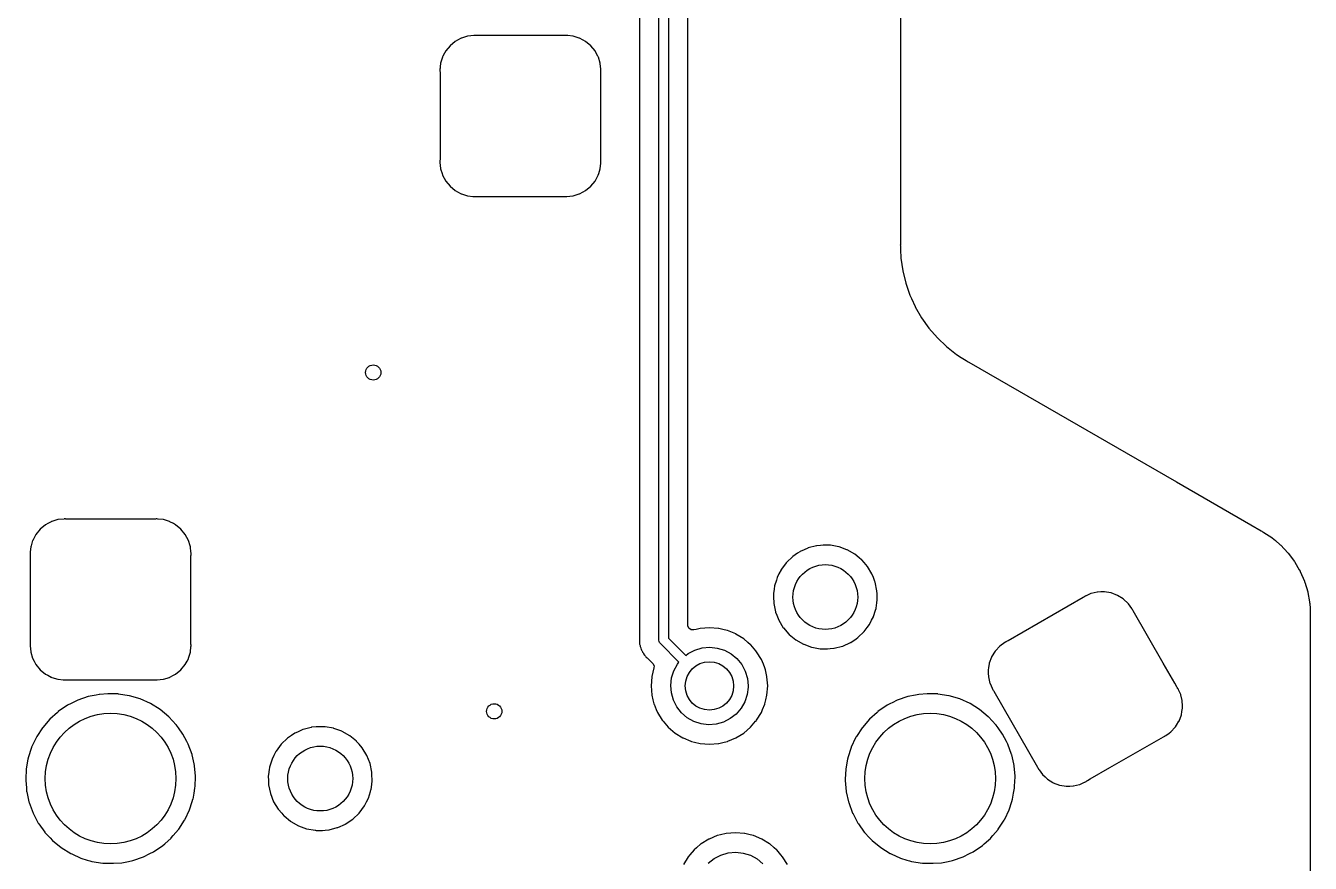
# Model space of a CAD drawing. Extents: x 189 to 319, y -167 to -61.
# Drawn here: x 285.52 to 319.22, y -151.31 to -129.33 of the extents above; entities that cross this region are included whole.
import ezdxf

# ---------------------------------------------------------------- set-up
doc = ezdxf.new("R2010")
doc.units = 0
doc.layers.add('BLACK', color=7, linetype='CONTINUOUS')

msp = doc.modelspace()

# ---------------------------------------------------------------- linework, layer by layer
at = {"layer": 'BLACK', "linetype": 'CONTINUOUS'}
for p, q in [((308.472, -122.723), (308.472, -135.045)), ((301.626, -124.476), (301.626, -145.376)), ((302.135, -145.455), (302.135, -124.44)), ((302.385, -124.492), (302.385, -145.403)), ((302.893, -145.062), (302.893, -128.117)), ((296.793, -129.741), (296.655, -129.855)), ((296.852, -129.71), (296.793, -129.741)), ((296.945, -129.66), (296.852, -129.71)), ((296.951, -129.657), (296.945, -129.66)), ((296.945, -129.66), (296.945, -129.66)), ((296.957, -129.655), (296.951, -129.657)), ((297.116, -129.607), (296.957, -129.655)), ((296.957, -129.655), (296.957, -129.655)), ((297.122, -129.605), (297.116, -129.607)), ((297.116, -129.607), (297.116, -129.607)), ((297.279, -129.59), (297.122, -129.605)), ((297.284, -129.589), (297.279, -129.59)), ((297.3, -129.587), (297.284, -129.589)), ((297.305, -129.587), (297.3, -129.587)), ((297.306, -129.587), (297.305, -129.587)), ((297.305, -129.587), (297.305, -129.587)), ((297.313, -129.587), (297.306, -129.587)), ((297.329, -129.59), (297.313, -129.587)), ((297.332, -129.59), (297.329, -129.59)), ((297.353, -129.592), (297.332, -129.59)), ((299.655, -129.592), (297.353, -129.592)), ((299.672, -129.591), (299.655, -129.592)), ((299.676, -129.59), (299.672, -129.591)), ((299.7, -129.587), (299.676, -129.59)), ((299.705, -129.587), (299.7, -129.587)), ((299.706, -129.587), (299.705, -129.587)), ((299.705, -129.587), (299.705, -129.587)), ((299.713, -129.587), (299.706, -129.587)), ((299.736, -129.591), (299.713, -129.587)), ((299.744, -129.592), (299.736, -129.591)), ((299.878, -129.605), (299.744, -129.592)), ((299.884, -129.607), (299.878, -129.605)), ((300.043, -129.655), (299.884, -129.607)), ((299.884, -129.607), (299.884, -129.607)), ((300.049, -129.657), (300.043, -129.655)), ((300.043, -129.655), (300.043, -129.655)), ((300.055, -129.66), (300.049, -129.657)), ((300.148, -129.71), (300.055, -129.66)), ((300.055, -129.66), (300.055, -129.66)), ((300.207, -129.741), (300.148, -129.71)), ((300.345, -129.855), (300.207, -129.741)), ((296.51, -130.052), (296.466, -130.133)), ((296.541, -129.993), (296.51, -130.052)), ((296.655, -129.855), (296.541, -129.993)), ((300.459, -129.993), (300.345, -129.855)), ((300.49, -130.052), (300.459, -129.993)), ((300.534, -130.133), (300.49, -130.052)), ((296.397, -130.404), (296.392, -130.456)), ((296.405, -130.322), (296.397, -130.404)), ((296.408, -130.311), (296.405, -130.322)), ((296.455, -130.157), (296.408, -130.311)), ((296.457, -130.151), (296.455, -130.157)), ((296.455, -130.157), (296.455, -130.157)), ((296.466, -130.133), (296.457, -130.151)), ((300.543, -130.151), (300.534, -130.133)), ((300.545, -130.157), (300.543, -130.151)), ((300.592, -130.311), (300.545, -130.157)), ((300.545, -130.157), (300.545, -130.157)), ((300.595, -130.322), (300.592, -130.311)), ((300.61, -130.471), (300.595, -130.322)), ((296.391, -130.464), (296.387, -130.487)), ((296.387, -130.487), (296.387, -130.5)), ((296.387, -130.5), (296.391, -130.527)), ((296.392, -130.456), (296.391, -130.464)), ((296.391, -130.527), (296.391, -130.528)), ((296.391, -130.528), (296.392, -130.545)), ((296.392, -130.545), (296.392, -132.847)), ((300.608, -130.553), (300.61, -130.532)), ((300.608, -132.855), (300.608, -130.553)), ((300.61, -130.479), (300.61, -130.471)), ((300.611, -130.484), (300.61, -130.479)), ((300.61, -130.532), (300.612, -130.517)), ((300.613, -130.5), (300.611, -130.484)), ((300.612, -130.517), (300.613, -130.513)), ((300.613, -130.513), (300.613, -130.5)), ((296.39, -132.868), (296.387, -132.887)), ((296.387, -132.887), (296.387, -132.9)), ((296.387, -132.9), (296.389, -132.916)), ((296.389, -132.916), (296.39, -132.921)), ((296.392, -132.847), (296.39, -132.868)), ((296.39, -132.921), (296.405, -133.078)), ((296.405, -133.078), (296.407, -133.084)), ((296.407, -133.084), (296.407, -133.084)), ((296.407, -133.084), (296.446, -133.213)), ((300.554, -133.213), (300.593, -133.084)), ((300.593, -133.084), (300.595, -133.078)), ((300.593, -133.084), (300.593, -133.084)), ((300.595, -133.078), (300.608, -132.944)), ((300.609, -132.872), (300.608, -132.855)), ((300.608, -132.944), (300.609, -132.936)), ((300.613, -132.9), (300.609, -132.872)), ((300.609, -132.936), (300.612, -132.921)), ((300.612, -132.921), (300.613, -132.913)), ((300.613, -132.913), (300.613, -132.9)), ((296.446, -133.213), (296.457, -133.249)), ((296.457, -133.249), (296.541, -133.407)), ((296.541, -133.407), (296.655, -133.545)), ((300.345, -133.545), (300.459, -133.407)), ((300.459, -133.407), (300.543, -133.249)), ((300.543, -133.249), (300.554, -133.213)), ((296.655, -133.545), (296.793, -133.659)), ((296.793, -133.659), (296.852, -133.69)), ((296.852, -133.69), (296.945, -133.74)), ((296.945, -133.74), (296.945, -133.74)), ((296.945, -133.74), (296.951, -133.743)), ((296.951, -133.743), (296.957, -133.745)), ((296.957, -133.745), (296.957, -133.745)), ((296.957, -133.745), (297.116, -133.793)), ((299.884, -133.793), (300.043, -133.745)), ((300.043, -133.745), (300.049, -133.743)), ((300.043, -133.745), (300.043, -133.745)), ((300.049, -133.743), (300.055, -133.74)), ((300.055, -133.74), (300.148, -133.69)), ((300.055, -133.74), (300.055, -133.74)), ((300.148, -133.69), (300.207, -133.659)), ((300.207, -133.659), (300.345, -133.545)), ((297.116, -133.793), (297.116, -133.793)), ((297.116, -133.793), (297.122, -133.795)), ((297.122, -133.795), (297.256, -133.808)), ((297.256, -133.808), (297.264, -133.809)), ((297.264, -133.809), (297.287, -133.813)), ((297.287, -133.813), (297.294, -133.813)), ((297.294, -133.813), (297.295, -133.813)), ((297.295, -133.813), (297.295, -133.813)), ((297.295, -133.813), (297.3, -133.813)), ((297.3, -133.813), (297.328, -133.809)), ((297.328, -133.809), (297.345, -133.808)), ((297.345, -133.808), (299.647, -133.808)), ((299.647, -133.808), (299.668, -133.81)), ((299.668, -133.81), (299.687, -133.813)), ((299.687, -133.813), (299.694, -133.813)), ((299.694, -133.813), (299.695, -133.813)), ((299.695, -133.813), (299.695, -133.813)), ((299.695, -133.813), (299.7, -133.813)), ((299.7, -133.813), (299.716, -133.811)), ((299.716, -133.811), (299.721, -133.81)), ((299.721, -133.81), (299.878, -133.795)), ((299.878, -133.795), (299.884, -133.793)), ((299.884, -133.793), (299.884, -133.793)), ((308.469, -135.077), (308.467, -135.088)), ((308.467, -135.088), (308.468, -135.097)), ((308.468, -135.097), (308.468, -135.099)), ((308.468, -135.099), (308.468, -135.104)), ((308.468, -135.104), (308.473, -135.199)), ((308.47, -135.065), (308.469, -135.077)), ((308.472, -135.045), (308.47, -135.065)), ((308.473, -135.199), (308.484, -135.428)), ((308.484, -135.428), (308.531, -135.759)), ((308.531, -135.759), (308.61, -136.084)), ((308.61, -136.084), (308.611, -136.087)), ((308.611, -136.087), (308.611, -136.087)), ((308.611, -136.087), (308.719, -136.397)), ((308.719, -136.397), (308.719, -136.397)), ((308.719, -136.397), (308.72, -136.4)), ((308.72, -136.4), (308.759, -136.486)), ((308.759, -136.486), (308.857, -136.701)), ((308.857, -136.701), (308.858, -136.704)), ((308.858, -136.704), (309.026, -136.993)), ((309.026, -136.993), (309.219, -137.266)), ((309.219, -137.266), (309.438, -137.518)), ((309.438, -137.518), (309.68, -137.749)), ((309.68, -137.749), (309.943, -137.955)), ((309.943, -137.955), (310.067, -138.035)), ((310.067, -138.035), (310.195, -138.118)), ((310.195, -138.118), (310.207, -138.126)), ((310.207, -138.126), (310.209, -138.128)), ((310.209, -138.128), (310.209, -138.128)), ((310.209, -138.128), (310.213, -138.131)), ((310.213, -138.131), (310.217, -138.133)), ((310.217, -138.133), (310.217, -138.133)), ((310.217, -138.133), (310.218, -138.134)), ((310.218, -138.134), (310.223, -138.137)), ((310.223, -138.137), (310.249, -138.148)), ((310.249, -138.148), (310.265, -138.155)), ((310.265, -138.155), (315.714, -141.301)), ((315.714, -141.301), (317.661, -142.425)), ((285.905, -142.539), (285.791, -142.677)), ((286.043, -142.425), (285.905, -142.539)), ((286.102, -142.394), (286.043, -142.425)), ((286.195, -142.344), (286.102, -142.394)), ((286.201, -142.341), (286.195, -142.344)), ((286.195, -142.344), (286.195, -142.344)), ((286.207, -142.339), (286.201, -142.341)), ((286.366, -142.291), (286.207, -142.339)), ((286.207, -142.339), (286.207, -142.339)), ((286.372, -142.289), (286.366, -142.291)), ((286.366, -142.291), (286.366, -142.291)), ((286.529, -142.274), (286.372, -142.289)), ((286.534, -142.273), (286.529, -142.274)), ((286.55, -142.271), (286.534, -142.273)), ((286.555, -142.271), (286.55, -142.271)), ((286.556, -142.271), (286.555, -142.271)), ((286.555, -142.271), (286.555, -142.271)), ((286.563, -142.271), (286.556, -142.271)), ((286.579, -142.274), (286.563, -142.271)), ((286.582, -142.274), (286.579, -142.274)), ((286.603, -142.276), (286.582, -142.274)), ((288.905, -142.276), (286.603, -142.276)), ((288.922, -142.275), (288.905, -142.276)), ((288.926, -142.274), (288.922, -142.275)), ((288.95, -142.271), (288.926, -142.274)), ((288.955, -142.271), (288.95, -142.271)), ((288.956, -142.271), (288.955, -142.271)), ((288.955, -142.271), (288.955, -142.271)), ((288.963, -142.271), (288.956, -142.271)), ((288.986, -142.275), (288.963, -142.271)), ((288.994, -142.276), (288.986, -142.275)), ((289.128, -142.289), (288.994, -142.276)), ((289.134, -142.291), (289.128, -142.289)), ((289.293, -142.339), (289.134, -142.291)), ((289.134, -142.291), (289.134, -142.291)), ((289.299, -142.341), (289.293, -142.339)), ((289.293, -142.339), (289.293, -142.339)), ((289.305, -142.344), (289.299, -142.341)), ((289.398, -142.394), (289.305, -142.344)), ((289.305, -142.344), (289.305, -142.344)), ((289.457, -142.425), (289.398, -142.394)), ((289.595, -142.539), (289.457, -142.425)), ((289.709, -142.677), (289.595, -142.539)), ((317.661, -142.425), (317.933, -142.583)), ((285.705, -142.841), (285.663, -142.979)), ((285.707, -142.835), (285.705, -142.841)), ((285.705, -142.841), (285.705, -142.841)), ((285.791, -142.677), (285.707, -142.835)), ((289.793, -142.835), (289.709, -142.677)), ((289.795, -142.841), (289.793, -142.835)), ((289.837, -142.979), (289.795, -142.841)), ((289.795, -142.841), (289.795, -142.841)), ((317.933, -142.583), (317.949, -142.594)), ((317.949, -142.594), (317.968, -142.609)), ((317.968, -142.609), (317.976, -142.612)), ((317.976, -142.612), (317.976, -142.612)), ((317.976, -142.612), (317.984, -142.615)), ((317.984, -142.615), (318.005, -142.626)), ((318.005, -142.626), (318.212, -142.762)), ((318.212, -142.762), (318.224, -142.771)), ((318.224, -142.771), (318.306, -142.84)), ((318.306, -142.84), (318.435, -142.948)), ((285.641, -143.148), (285.637, -143.172)), ((285.637, -143.172), (285.637, -143.184)), ((285.637, -143.184), (285.637, -143.189)), ((285.637, -143.189), (285.641, -143.212)), ((285.642, -143.14), (285.641, -143.148)), ((285.641, -143.212), (285.642, -143.23)), ((285.643, -143.132), (285.642, -143.14)), ((285.655, -143.006), (285.643, -143.132)), ((285.663, -142.979), (285.655, -143.006)), ((289.845, -143.006), (289.837, -142.979)), ((289.859, -143.148), (289.845, -143.006)), ((289.858, -143.237), (289.86, -143.216)), ((289.86, -143.163), (289.859, -143.148)), ((289.861, -143.168), (289.86, -143.163)), ((289.86, -143.216), (289.862, -143.201)), ((289.863, -143.184), (289.861, -143.168)), ((289.862, -143.201), (289.863, -143.197)), ((289.863, -143.197), (289.863, -143.184)), ((305.773, -143.172), (305.645, -143.258)), ((305.832, -143.132), (305.773, -143.172)), ((305.836, -143.129), (305.832, -143.132)), ((305.832, -143.132), (305.832, -143.132)), ((305.944, -143.081), (305.836, -143.129)), ((306.042, -143.036), (305.944, -143.081)), ((306.047, -143.034), (306.042, -143.036)), ((306.042, -143.036), (306.042, -143.036)), ((306.052, -143.033), (306.047, -143.034)), ((306.265, -142.977), (306.052, -143.033)), ((306.052, -143.033), (306.052, -143.033)), ((306.27, -142.976), (306.265, -142.977)), ((306.265, -142.977), (306.265, -142.977)), ((306.275, -142.976), (306.27, -142.976)), ((306.375, -142.967), (306.275, -142.976)), ((306.275, -142.976), (306.275, -142.976)), ((306.442, -142.962), (306.375, -142.967)), ((306.604, -142.962), (306.442, -142.962)), ((306.606, -142.962), (306.604, -142.962)), ((306.611, -142.962), (306.606, -142.962)), ((306.606, -142.962), (306.606, -142.962)), ((306.628, -142.963), (306.611, -142.962)), ((306.632, -142.963), (306.628, -142.963)), ((306.85, -143.003), (306.632, -142.963)), ((306.632, -142.963), (306.632, -142.963)), ((306.855, -143.004), (306.85, -143.003)), ((306.85, -143.003), (306.85, -143.003)), ((306.86, -143.006), (306.855, -143.004)), ((307.067, -143.081), (306.86, -143.006)), ((306.86, -143.006), (306.86, -143.006)), ((307.072, -143.082), (307.067, -143.081)), ((307.067, -143.081), (307.067, -143.081)), ((307.273, -143.197), (307.072, -143.082)), ((307.277, -143.2), (307.273, -143.197)), ((307.389, -143.292), (307.277, -143.2)), ((307.277, -143.2), (307.277, -143.2)), ((318.435, -142.948), (318.445, -142.958)), ((318.445, -142.958), (318.634, -143.158)), ((318.634, -143.158), (318.643, -143.169)), ((318.643, -143.169), (318.808, -143.39)), ((285.642, -143.23), (285.642, -145.531)), ((289.858, -145.539), (289.858, -143.237)), ((305.404, -143.517), (305.34, -143.602)), ((305.475, -143.421), (305.404, -143.517)), ((305.478, -143.417), (305.475, -143.421)), ((305.645, -143.258), (305.478, -143.417)), ((307.451, -143.343), (307.389, -143.292)), ((307.455, -143.347), (307.451, -143.343)), ((307.515, -143.417), (307.455, -143.347)), ((307.455, -143.347), (307.455, -143.347)), ((307.602, -143.517), (307.515, -143.417)), ((307.722, -143.714), (307.602, -143.517)), ((318.808, -143.39), (318.816, -143.402)), ((318.816, -143.402), (318.934, -143.607)), ((305.215, -143.875), (305.169, -144.023)), ((305.236, -143.808), (305.215, -143.875)), ((305.283, -143.714), (305.236, -143.808)), ((305.338, -143.607), (305.283, -143.714)), ((305.34, -143.602), (305.338, -143.607)), ((307.759, -143.808), (307.722, -143.714)), ((307.801, -143.913), (307.759, -143.808)), ((318.934, -143.607), (318.953, -143.641)), ((318.953, -143.641), (318.96, -143.654)), ((318.96, -143.654), (319.069, -143.906)), ((305.141, -144.231), (305.137, -144.257)), ((305.156, -144.113), (305.141, -144.231)), ((305.168, -144.028), (305.156, -144.113)), ((305.169, -144.023), (305.168, -144.028)), ((305.169, -144.023), (305.169, -144.023)), ((307.807, -143.929), (307.801, -143.913)), ((307.854, -144.155), (307.807, -143.929)), ((307.857, -144.233), (307.854, -144.155)), ((313.466, -144.231), (313.344, -144.286)), ((313.472, -144.229), (313.466, -144.231)), ((313.634, -144.192), (313.472, -144.229)), ((313.472, -144.229), (313.472, -144.229)), ((313.64, -144.19), (313.634, -144.192)), ((313.634, -144.192), (313.634, -144.192)), ((313.725, -144.188), (313.64, -144.19)), ((313.813, -144.185), (313.725, -144.188)), ((313.819, -144.184), (313.813, -144.185)), ((313.813, -144.185), (313.813, -144.185)), ((313.825, -144.185), (313.819, -144.184)), ((313.99, -144.213), (313.825, -144.185)), ((313.825, -144.185), (313.825, -144.185)), ((313.996, -144.214), (313.99, -144.213)), ((313.99, -144.213), (313.99, -144.213)), ((314.163, -144.277), (313.996, -144.214)), ((319.069, -143.906), (319.074, -143.92)), ((319.074, -143.92), (319.078, -143.934)), ((319.078, -143.934), (319.153, -144.184)), ((319.153, -144.184), (319.153, -144.184)), ((319.153, -144.184), (319.156, -144.198)), ((319.156, -144.198), (319.199, -144.443)), ((305.137, -144.257), (305.137, -144.262)), ((305.137, -144.262), (305.139, -144.31)), ((305.137, -144.262), (305.137, -144.262)), ((305.139, -144.31), (305.146, -144.487)), ((305.146, -144.487), (305.193, -144.713)), ((307.832, -144.614), (307.852, -144.469)), ((307.852, -144.469), (307.862, -144.391)), ((307.863, -144.379), (307.857, -144.233)), ((307.862, -144.391), (307.863, -144.385)), ((307.862, -144.391), (307.862, -144.391)), ((307.863, -144.385), (307.863, -144.379)), ((313.266, -144.331), (311.299, -145.467)), ((313.281, -144.321), (313.266, -144.331)), ((313.303, -144.304), (313.281, -144.321)), ((313.314, -144.298), (313.303, -144.304)), ((313.318, -144.296), (313.314, -144.298)), ((313.336, -144.29), (313.318, -144.296)), ((313.318, -144.296), (313.318, -144.296)), ((313.344, -144.286), (313.336, -144.29)), ((314.168, -144.28), (314.163, -144.277)), ((314.31, -144.368), (314.168, -144.28)), ((314.168, -144.28), (314.168, -144.28)), ((314.315, -144.371), (314.31, -144.368)), ((314.319, -144.375), (314.315, -144.371)), ((314.32, -144.375), (314.319, -144.375)), ((314.441, -144.489), (314.32, -144.375)), ((314.446, -144.493), (314.441, -144.489)), ((314.441, -144.489), (314.441, -144.489)), ((314.449, -144.498), (314.446, -144.493)), ((314.537, -144.621), (314.449, -144.498)), ((319.199, -144.443), (319.204, -144.469)), ((319.204, -144.469), (319.206, -144.483)), ((319.206, -144.483), (319.214, -144.634)), ((305.193, -144.713), (305.195, -144.718)), ((305.195, -144.718), (305.195, -144.718)), ((305.195, -144.718), (305.227, -144.798)), ((305.227, -144.798), (305.278, -144.928)), ((307.714, -144.932), (307.762, -144.839)), ((307.762, -144.839), (307.764, -144.834)), ((307.762, -144.839), (307.762, -144.839)), ((307.764, -144.834), (307.817, -144.664)), ((307.817, -144.664), (307.831, -144.619)), ((307.831, -144.619), (307.832, -144.614)), ((307.831, -144.619), (307.831, -144.619)), ((314.541, -144.626), (314.537, -144.621)), ((314.542, -144.627), (314.541, -144.626)), ((314.55, -144.638), (314.542, -144.627)), ((314.557, -144.649), (314.55, -144.638)), ((314.558, -144.654), (314.557, -144.649)), ((314.564, -144.668), (314.558, -144.654)), ((314.558, -144.654), (314.558, -144.654)), ((314.573, -144.687), (314.564, -144.668)), ((315.364, -146.059), (314.573, -144.687)), ((319.214, -144.634), (319.22, -144.723)), ((319.218, -144.75), (319.217, -144.759)), ((319.217, -144.759), (319.218, -144.768)), ((319.22, -144.723), (319.218, -144.75)), ((319.218, -144.768), (319.218, -144.768)), ((319.218, -144.768), (319.221, -144.791)), ((319.221, -144.791), (319.222, -144.807)), ((319.222, -144.807), (319.222, -153.354)), ((302.894, -145.074), (302.893, -145.062)), ((302.92, -145.14), (302.894, -145.074)), ((302.978, -145.181), (302.92, -145.14)), ((303.049, -145.185), (302.978, -145.181)), ((303.114, -145.169), (303.049, -145.185)), ((303.215, -145.145), (303.114, -145.169)), ((303.22, -145.144), (303.215, -145.145)), ((303.215, -145.145), (303.215, -145.145)), ((303.459, -145.125), (303.22, -145.144)), ((303.698, -145.144), (303.459, -145.125)), ((303.703, -145.145), (303.698, -145.144)), ((303.85, -145.18), (303.703, -145.145)), ((303.703, -145.145), (303.703, -145.145)), ((303.932, -145.2), (303.85, -145.18)), ((303.936, -145.201), (303.932, -145.2)), ((304.149, -145.29), (303.936, -145.201)), ((303.936, -145.201), (303.936, -145.201)), ((305.278, -144.928), (305.398, -145.125)), ((305.398, -145.125), (305.401, -145.129)), ((305.401, -145.129), (305.542, -145.291)), ((307.355, -145.384), (307.522, -145.225)), ((307.522, -145.225), (307.6, -145.12)), ((307.6, -145.12), (307.656, -145.044)), ((307.656, -145.044), (307.66, -145.04)), ((307.656, -145.044), (307.656, -145.044)), ((307.66, -145.04), (307.714, -144.932)), ((285.64, -145.552), (285.637, -145.572)), ((285.637, -145.572), (285.637, -145.584)), ((285.642, -145.531), (285.64, -145.552)), ((289.859, -145.557), (289.858, -145.539)), ((289.863, -145.584), (289.859, -145.557)), ((301.626, -145.387), (301.624, -145.395)), ((301.624, -145.395), (301.625, -145.403)), ((301.625, -145.403), (301.625, -145.403)), ((301.625, -145.403), (301.626, -145.463)), ((301.626, -145.376), (301.626, -145.387)), ((301.626, -145.463), (301.626, -145.467)), ((301.626, -145.467), (301.626, -145.495)), ((301.626, -145.495), (301.627, -145.499)), ((301.627, -145.499), (301.627, -145.499)), ((301.627, -145.499), (301.627, -145.499)), ((301.627, -145.499), (301.628, -145.511)), ((301.628, -145.511), (301.629, -145.555)), ((301.629, -145.555), (301.635, -145.574)), ((301.635, -145.574), (301.639, -145.594)), ((302.144, -145.484), (302.135, -145.455)), ((302.15, -145.515), (302.144, -145.484)), ((302.154, -145.52), (302.15, -145.515)), ((302.155, -145.522), (302.154, -145.52)), ((302.158, -145.525), (302.155, -145.522)), ((302.172, -145.543), (302.158, -145.525)), ((302.661, -146.032), (302.172, -145.543)), ((302.385, -145.403), (302.838, -145.856)), ((304.153, -145.291), (304.149, -145.29)), ((304.149, -145.29), (304.149, -145.29)), ((304.358, -145.417), (304.153, -145.291)), ((304.362, -145.42), (304.358, -145.417)), ((304.471, -145.513), (304.362, -145.42)), ((304.362, -145.42), (304.362, -145.42)), ((304.54, -145.573), (304.471, -145.513)), ((304.544, -145.576), (304.54, -145.573)), ((304.679, -145.735), (304.544, -145.576)), ((305.542, -145.291), (305.549, -145.299)), ((305.549, -145.299), (305.553, -145.302)), ((305.553, -145.302), (305.723, -145.442)), ((305.723, -145.442), (305.723, -145.442)), ((305.723, -145.442), (305.727, -145.445)), ((305.727, -145.445), (305.928, -145.559)), ((305.928, -145.559), (305.933, -145.561)), ((305.933, -145.561), (305.933, -145.561)), ((305.933, -145.561), (306.14, -145.636)), ((306.958, -145.606), (307.159, -145.515)), ((307.159, -145.515), (307.164, -145.513)), ((307.164, -145.513), (307.168, -145.51)), ((307.168, -145.51), (307.306, -145.417)), ((307.168, -145.51), (307.168, -145.51)), ((307.306, -145.417), (307.355, -145.384)), ((311.207, -145.517), (311.08, -145.609)), ((311.212, -145.514), (311.207, -145.517)), ((311.221, -145.507), (311.212, -145.514)), ((311.224, -145.504), (311.221, -145.507)), ((311.221, -145.507), (311.221, -145.507)), ((311.235, -145.498), (311.224, -145.504)), ((311.24, -145.496), (311.235, -145.498)), ((311.254, -145.491), (311.24, -145.496)), ((311.24, -145.496), (311.24, -145.496)), ((311.273, -145.482), (311.254, -145.491)), ((311.299, -145.467), (311.273, -145.482)), ((285.637, -145.584), (285.639, -145.6)), ((285.639, -145.6), (285.64, -145.605)), ((285.64, -145.605), (285.655, -145.762)), ((285.655, -145.762), (285.657, -145.768)), ((285.657, -145.768), (285.657, -145.768)), ((285.657, -145.768), (285.704, -145.924)), ((289.796, -145.924), (289.843, -145.768)), ((289.843, -145.768), (289.845, -145.762)), ((289.843, -145.768), (289.843, -145.768)), ((289.845, -145.762), (289.858, -145.628)), ((289.858, -145.628), (289.859, -145.62)), ((289.859, -145.62), (289.86, -145.613)), ((289.86, -145.613), (289.863, -145.597)), ((289.863, -145.597), (289.863, -145.584)), ((301.639, -145.594), (301.64, -145.605)), ((301.64, -145.605), (301.642, -145.614)), ((301.642, -145.614), (301.644, -145.621)), ((301.644, -145.621), (301.644, -145.621)), ((301.644, -145.621), (301.658, -145.655)), ((301.658, -145.655), (301.662, -145.666)), ((301.662, -145.666), (301.672, -145.701)), ((301.672, -145.701), (301.674, -145.708)), ((301.674, -145.708), (301.678, -145.715)), ((301.678, -145.715), (301.678, -145.715)), ((301.678, -145.715), (301.684, -145.726)), ((301.684, -145.726), (301.693, -145.744)), ((301.693, -145.744), (301.7, -145.762)), ((301.7, -145.762), (301.705, -145.769)), ((301.705, -145.769), (301.705, -145.769)), ((301.705, -145.769), (301.726, -145.798)), ((301.726, -145.798), (301.733, -145.808)), ((301.733, -145.808), (301.755, -145.846)), ((301.755, -145.846), (301.77, -145.861)), ((301.77, -145.861), (301.783, -145.876)), ((301.783, -145.876), (301.795, -145.892)), ((301.795, -145.892), (301.801, -145.897)), ((301.801, -145.897), (301.829, -145.92)), ((302.838, -145.856), (302.903, -145.804)), ((302.903, -145.804), (303.079, -145.712)), ((303.079, -145.712), (303.269, -145.656)), ((303.269, -145.656), (303.466, -145.638)), ((303.466, -145.638), (303.663, -145.659)), ((303.663, -145.659), (303.853, -145.717)), ((303.853, -145.717), (304.027, -145.812)), ((304.027, -145.812), (304.18, -145.938)), ((304.696, -145.755), (304.679, -145.735)), ((304.822, -145.96), (304.696, -145.755)), ((306.14, -145.636), (306.14, -145.636)), ((306.14, -145.636), (306.145, -145.638)), ((306.145, -145.638), (306.15, -145.639)), ((306.15, -145.639), (306.15, -145.639)), ((306.15, -145.639), (306.368, -145.678)), ((306.368, -145.678), (306.368, -145.678)), ((306.368, -145.678), (306.372, -145.679)), ((306.372, -145.679), (306.389, -145.68)), ((306.389, -145.68), (306.394, -145.68)), ((306.394, -145.68), (306.394, -145.68)), ((306.394, -145.68), (306.396, -145.68)), ((306.396, -145.68), (306.558, -145.68)), ((306.558, -145.68), (306.625, -145.675)), ((306.625, -145.675), (306.725, -145.666)), ((306.725, -145.666), (306.725, -145.666)), ((306.725, -145.666), (306.73, -145.666)), ((306.73, -145.666), (306.735, -145.664)), ((306.735, -145.664), (306.948, -145.609)), ((306.735, -145.664), (306.735, -145.664)), ((306.948, -145.609), (306.953, -145.608)), ((306.948, -145.609), (306.948, -145.609)), ((306.953, -145.608), (306.958, -145.606)), ((306.958, -145.606), (306.958, -145.606)), ((310.861, -145.897), (310.8, -146.059)), ((310.863, -145.891), (310.861, -145.897)), ((310.861, -145.897), (310.861, -145.897)), ((310.957, -145.739), (310.863, -145.891)), ((310.961, -145.735), (310.957, -145.739)), ((311.075, -145.613), (310.961, -145.735)), ((311.08, -145.609), (311.075, -145.613)), ((311.075, -145.613), (311.075, -145.613)), ((285.704, -145.924), (285.707, -145.933)), ((285.707, -145.933), (285.71, -145.939)), ((285.71, -145.939), (285.71, -145.939)), ((285.71, -145.939), (285.744, -146.002)), ((285.744, -146.002), (285.791, -146.091)), ((285.791, -146.091), (285.905, -146.229)), ((285.905, -146.229), (286.043, -146.343)), ((289.457, -146.343), (289.595, -146.229)), ((289.595, -146.229), (289.709, -146.091)), ((289.709, -146.091), (289.756, -146.002)), ((289.756, -146.002), (289.79, -145.939)), ((289.79, -145.939), (289.793, -145.933)), ((289.79, -145.939), (289.79, -145.939)), ((289.793, -145.933), (289.796, -145.924)), ((301.829, -145.92), (301.837, -145.928)), ((301.837, -145.928), (301.972, -146.062)), ((302.005, -146.181), (301.95, -146.41)), ((301.972, -146.062), (302.006, -146.125)), ((302.006, -146.125), (302.003, -146.181)), ((302.003, -146.181), (302.005, -146.181)), ((302.525, -146.254), (302.621, -146.08)), ((302.621, -146.08), (302.661, -146.032)), ((304.18, -145.938), (304.305, -146.092)), ((304.305, -146.092), (304.398, -146.267)), ((304.824, -145.964), (304.822, -145.96)), ((304.874, -146.086), (304.824, -145.964)), ((304.824, -145.964), (304.824, -145.964)), ((304.913, -146.181), (304.874, -146.086)), ((304.926, -146.235), (304.913, -146.181)), ((304.968, -146.41), (304.926, -146.235)), ((304.926, -146.235), (304.926, -146.235)), ((310.78, -146.177), (310.771, -146.235)), ((310.771, -146.235), (310.771, -146.241)), ((310.771, -146.241), (310.773, -146.32)), ((310.771, -146.241), (310.771, -146.241)), ((310.799, -146.065), (310.78, -146.177)), ((310.8, -146.059), (310.799, -146.065)), ((310.799, -146.065), (310.799, -146.065)), ((315.667, -146.582), (315.364, -146.059)), ((286.043, -146.343), (286.102, -146.374)), ((286.102, -146.374), (286.195, -146.424)), ((286.195, -146.424), (286.195, -146.424)), ((286.195, -146.424), (286.201, -146.427)), ((286.201, -146.427), (286.207, -146.429)), ((286.207, -146.429), (286.207, -146.429)), ((286.207, -146.429), (286.366, -146.477)), ((286.366, -146.477), (286.366, -146.477)), ((286.366, -146.477), (286.372, -146.479)), ((286.372, -146.479), (286.506, -146.492)), ((286.506, -146.492), (286.514, -146.493)), ((286.514, -146.493), (286.537, -146.497)), ((286.537, -146.497), (286.544, -146.497)), ((286.544, -146.497), (286.545, -146.497)), ((286.545, -146.497), (286.545, -146.497)), ((286.545, -146.497), (286.55, -146.497)), ((286.55, -146.497), (286.578, -146.493)), ((286.578, -146.493), (286.595, -146.492)), ((286.595, -146.492), (288.897, -146.492)), ((288.897, -146.492), (288.918, -146.494)), ((288.918, -146.494), (288.937, -146.497)), ((288.937, -146.497), (288.944, -146.497)), ((288.944, -146.497), (288.945, -146.497)), ((288.945, -146.497), (288.945, -146.497)), ((288.945, -146.497), (288.95, -146.497)), ((288.95, -146.497), (288.966, -146.495)), ((288.966, -146.495), (288.971, -146.494)), ((288.971, -146.494), (289.128, -146.479)), ((289.128, -146.479), (289.134, -146.477)), ((289.134, -146.477), (289.293, -146.429)), ((289.134, -146.477), (289.134, -146.477)), ((289.293, -146.429), (289.299, -146.427)), ((289.293, -146.429), (289.293, -146.429)), ((289.299, -146.427), (289.305, -146.424)), ((289.305, -146.424), (289.398, -146.374)), ((289.305, -146.424), (289.305, -146.424)), ((289.398, -146.374), (289.457, -146.343)), ((301.949, -146.415), (301.93, -146.654)), ((301.95, -146.41), (301.949, -146.415)), ((301.95, -146.41), (301.95, -146.41)), ((302.443, -146.64), (302.465, -146.443)), ((302.465, -146.443), (302.525, -146.254)), ((304.398, -146.267), (304.456, -146.457)), ((304.456, -146.457), (304.475, -146.654)), ((304.969, -146.415), (304.968, -146.41)), ((304.968, -146.41), (304.968, -146.41)), ((304.988, -146.654), (304.969, -146.415)), ((310.773, -146.32), (310.777, -146.414)), ((310.777, -146.414), (310.817, -146.588)), ((310.817, -146.588), (310.82, -146.594)), ((315.723, -146.68), (315.667, -146.582)), ((287.369, -146.893), (287.166, -146.934)), ((287.451, -146.877), (287.369, -146.893)), ((287.455, -146.876), (287.451, -146.877)), ((287.451, -146.877), (287.451, -146.877)), ((287.675, -146.861), (287.455, -146.876)), ((287.86, -146.861), (287.675, -146.861)), ((287.861, -146.861), (287.86, -146.861)), ((287.927, -146.864), (287.861, -146.861)), ((287.861, -146.861), (287.861, -146.861)), ((287.952, -146.865), (287.927, -146.864)), ((287.955, -146.866), (287.952, -146.865)), ((288.239, -146.911), (287.955, -146.866)), ((287.955, -146.866), (287.955, -146.866)), ((288.244, -146.911), (288.239, -146.911)), ((288.239, -146.911), (288.239, -146.911)), ((288.527, -146.996), (288.244, -146.911)), ((301.93, -146.654), (301.949, -146.893)), ((301.949, -146.893), (301.95, -146.898)), ((301.95, -146.898), (301.95, -146.898)), ((301.95, -146.898), (301.978, -147.016)), ((302.46, -146.837), (302.443, -146.64)), ((302.514, -147.028), (302.46, -146.837)), ((304.45, -146.879), (304.387, -147.067)), ((304.475, -146.682), (304.45, -146.879)), ((304.475, -146.654), (304.475, -146.682)), ((304.94, -147.016), (304.968, -146.898)), ((304.968, -146.898), (304.969, -146.893)), ((304.968, -146.898), (304.968, -146.898)), ((304.969, -146.893), (304.988, -146.654)), ((308.869, -146.893), (308.666, -146.934)), ((308.951, -146.877), (308.869, -146.893)), ((308.955, -146.876), (308.951, -146.877)), ((308.951, -146.877), (308.951, -146.877)), ((309.175, -146.861), (308.955, -146.876)), ((309.36, -146.861), (309.175, -146.861)), ((309.361, -146.861), (309.36, -146.861)), ((309.427, -146.864), (309.361, -146.861)), ((309.361, -146.861), (309.361, -146.861)), ((309.452, -146.865), (309.427, -146.864)), ((309.455, -146.866), (309.452, -146.865)), ((309.739, -146.911), (309.455, -146.866)), ((309.455, -146.866), (309.455, -146.866)), ((309.744, -146.911), (309.739, -146.911)), ((309.739, -146.911), (309.739, -146.911)), ((310.027, -146.996), (309.744, -146.911)), ((310.82, -146.594), (310.82, -146.594)), ((310.82, -146.594), (310.873, -146.711)), ((310.873, -146.711), (310.876, -146.719)), ((310.876, -146.719), (310.882, -146.734)), ((310.882, -146.734), (310.884, -146.741)), ((310.884, -146.741), (310.89, -146.751)), ((310.89, -146.751), (310.893, -146.755)), ((310.893, -146.755), (310.893, -146.755)), ((310.893, -146.755), (310.907, -146.773)), ((310.907, -146.773), (310.917, -146.788)), ((310.917, -146.788), (312.068, -148.781)), ((315.733, -146.695), (315.723, -146.68)), ((315.75, -146.717), (315.733, -146.695)), ((315.757, -146.728), (315.75, -146.717)), ((315.758, -146.732), (315.757, -146.728)), ((315.765, -146.75), (315.758, -146.732)), ((315.758, -146.732), (315.758, -146.732)), ((315.768, -146.758), (315.765, -146.75)), ((315.824, -146.88), (315.768, -146.758)), ((315.825, -146.886), (315.824, -146.88)), ((315.859, -147.032), (315.825, -146.886)), ((315.825, -146.886), (315.825, -146.886)), ((286.623, -147.162), (286.378, -147.328)), ((286.713, -147.117), (286.623, -147.162)), ((286.752, -147.098), (286.713, -147.117)), ((286.887, -147.03), (286.752, -147.098)), ((287.166, -146.934), (286.887, -147.03)), ((288.796, -147.117), (288.527, -146.996)), ((289.047, -147.273), (288.796, -147.117)), ((301.978, -147.016), (302.005, -147.127)), ((302.005, -147.127), (302.007, -147.131)), ((302.007, -147.131), (302.007, -147.131)), ((302.007, -147.131), (302.066, -147.275)), ((302.605, -147.204), (302.514, -147.028)), ((302.728, -147.36), (302.605, -147.204)), ((304.289, -147.24), (304.16, -147.39)), ((304.387, -147.067), (304.289, -147.24)), ((304.852, -147.275), (304.912, -147.131)), ((304.912, -147.131), (304.913, -147.127)), ((304.912, -147.131), (304.912, -147.131)), ((304.913, -147.127), (304.94, -147.016)), ((308.123, -147.162), (307.878, -147.328)), ((308.213, -147.117), (308.123, -147.162)), ((308.252, -147.098), (308.213, -147.117)), ((308.387, -147.03), (308.252, -147.098)), ((308.666, -146.934), (308.387, -147.03)), ((310.296, -147.117), (310.027, -146.996)), ((310.547, -147.273), (310.296, -147.117)), ((315.854, -147.328), (315.869, -147.239)), ((315.864, -147.054), (315.859, -147.032)), ((315.864, -147.06), (315.864, -147.054)), ((315.868, -147.161), (315.864, -147.06)), ((315.87, -147.233), (315.868, -147.161)), ((315.869, -147.239), (315.87, -147.233)), ((315.869, -147.239), (315.869, -147.239)), ((286.155, -147.528), (285.974, -147.741)), ((286.158, -147.525), (286.155, -147.528)), ((286.155, -147.528), (286.155, -147.528)), ((286.356, -147.348), (286.158, -147.525)), ((286.375, -147.331), (286.356, -147.348)), ((286.378, -147.328), (286.375, -147.331)), ((286.375, -147.331), (286.375, -147.331)), ((289.275, -147.46), (289.047, -147.273)), ((289.278, -147.463), (289.275, -147.46)), ((289.474, -147.673), (289.278, -147.463)), ((302.066, -147.275), (302.097, -147.348)), ((302.097, -147.348), (302.222, -147.553)), ((302.222, -147.553), (302.225, -147.557)), ((302.225, -147.557), (302.225, -147.557)), ((302.225, -147.557), (302.247, -147.582)), ((302.247, -147.582), (302.378, -147.735)), ((302.879, -147.488), (302.728, -147.36)), ((303.052, -147.585), (302.879, -147.488)), ((303.241, -147.646), (303.052, -147.585)), ((303.827, -147.601), (303.636, -147.655)), ((304.004, -147.512), (303.827, -147.601)), ((304.16, -147.39), (304.004, -147.512)), ((304.54, -147.735), (304.671, -147.582)), ((304.671, -147.582), (304.693, -147.557)), ((304.693, -147.557), (304.696, -147.553)), ((304.693, -147.557), (304.693, -147.557)), ((304.696, -147.553), (304.822, -147.348)), ((304.822, -147.348), (304.852, -147.275)), ((307.655, -147.528), (307.474, -147.741)), ((307.658, -147.525), (307.655, -147.528)), ((307.655, -147.528), (307.655, -147.528)), ((307.856, -147.348), (307.658, -147.525)), ((307.875, -147.331), (307.856, -147.348)), ((307.878, -147.328), (307.875, -147.331)), ((307.875, -147.331), (307.875, -147.331)), ((310.775, -147.46), (310.547, -147.273)), ((310.778, -147.463), (310.775, -147.46)), ((310.974, -147.673), (310.778, -147.463)), ((315.714, -147.679), (315.775, -147.582)), ((315.775, -147.582), (315.778, -147.577)), ((315.775, -147.582), (315.775, -147.582)), ((315.778, -147.577), (315.841, -147.409)), ((315.841, -147.409), (315.854, -147.328)), ((285.964, -147.753), (285.815, -147.982)), ((285.966, -147.749), (285.964, -147.753)), ((285.964, -147.753), (285.964, -147.753)), ((285.974, -147.741), (285.966, -147.749)), ((289.477, -147.676), (289.474, -147.673)), ((289.474, -147.673), (289.474, -147.673)), ((289.479, -147.679), (289.477, -147.676)), ((289.531, -147.753), (289.479, -147.679)), ((289.479, -147.679), (289.479, -147.679)), ((289.648, -147.917), (289.531, -147.753)), ((289.699, -148.014), (289.648, -147.917)), ((292.582, -147.895), (292.493, -147.955)), ((292.586, -147.892), (292.582, -147.895)), ((292.582, -147.895), (292.582, -147.895)), ((292.651, -147.863), (292.586, -147.892)), ((292.792, -147.799), (292.651, -147.863)), ((292.797, -147.797), (292.792, -147.799)), ((292.792, -147.799), (292.792, -147.799)), ((292.802, -147.796), (292.797, -147.797)), ((293.015, -147.741), (292.802, -147.796)), ((292.802, -147.796), (292.802, -147.796)), ((293.02, -147.739), (293.015, -147.741)), ((293.015, -147.741), (293.015, -147.741)), ((293.025, -147.739), (293.02, -147.739)), ((293.144, -147.729), (293.025, -147.739)), ((293.025, -147.739), (293.025, -147.739)), ((293.192, -147.725), (293.144, -147.729)), ((293.354, -147.725), (293.192, -147.725)), ((293.356, -147.725), (293.354, -147.725)), ((293.361, -147.725), (293.356, -147.725)), ((293.356, -147.725), (293.356, -147.725)), ((293.378, -147.726), (293.361, -147.725)), ((293.382, -147.727), (293.378, -147.726)), ((293.6, -147.766), (293.382, -147.727)), ((293.382, -147.727), (293.382, -147.727)), ((293.605, -147.767), (293.6, -147.766)), ((293.6, -147.766), (293.6, -147.766)), ((293.61, -147.769), (293.605, -147.767)), ((293.817, -147.844), (293.61, -147.769)), ((293.61, -147.769), (293.61, -147.769)), ((293.822, -147.846), (293.817, -147.844)), ((293.817, -147.844), (293.817, -147.844)), ((294.023, -147.96), (293.822, -147.846)), ((302.378, -147.735), (302.56, -147.891)), ((302.56, -147.891), (302.765, -148.017)), ((303.438, -147.67), (303.241, -147.646)), ((303.636, -147.655), (303.438, -147.67)), ((304.153, -148.017), (304.358, -147.891)), ((304.358, -147.891), (304.54, -147.735)), ((307.464, -147.753), (307.315, -147.982)), ((307.466, -147.749), (307.464, -147.753)), ((307.464, -147.753), (307.464, -147.753)), ((307.474, -147.741), (307.466, -147.749)), ((310.977, -147.676), (310.974, -147.673)), ((310.974, -147.673), (310.974, -147.673)), ((310.979, -147.679), (310.977, -147.676)), ((311.031, -147.753), (310.979, -147.679)), ((310.979, -147.679), (310.979, -147.679)), ((311.148, -147.917), (311.031, -147.753)), ((311.199, -148.014), (311.148, -147.917)), ((315.433, -147.951), (315.516, -147.892)), ((315.516, -147.892), (315.561, -147.859)), ((315.561, -147.859), (315.565, -147.855)), ((315.565, -147.855), (315.679, -147.733)), ((315.565, -147.855), (315.565, -147.855)), ((315.679, -147.733), (315.683, -147.729)), ((315.679, -147.733), (315.679, -147.733)), ((315.683, -147.729), (315.714, -147.679)), ((285.677, -148.268), (285.589, -148.541)), ((285.678, -148.264), (285.677, -148.268)), ((285.677, -148.268), (285.677, -148.268)), ((285.795, -148.018), (285.678, -148.264)), ((285.803, -148.001), (285.795, -148.018)), ((285.805, -147.997), (285.803, -148.001)), ((285.803, -148.001), (285.803, -148.001)), ((285.815, -147.982), (285.805, -147.997)), ((289.75, -148.11), (289.699, -148.014)), ((289.785, -148.178), (289.75, -148.11)), ((289.887, -148.455), (289.785, -148.178)), ((292.228, -148.18), (292.09, -148.365)), ((292.395, -148.021), (292.228, -148.18)), ((292.493, -147.955), (292.395, -148.021)), ((294.027, -147.963), (294.023, -147.96)), ((294.159, -148.071), (294.027, -147.963)), ((294.027, -147.963), (294.027, -147.963)), ((294.201, -148.106), (294.159, -148.071)), ((294.205, -148.11), (294.201, -148.106)), ((294.269, -148.184), (294.205, -148.11)), ((294.205, -148.11), (294.205, -148.11)), ((294.352, -148.28), (294.269, -148.184)), ((302.765, -148.017), (302.769, -148.018)), ((302.769, -148.018), (302.769, -148.018)), ((302.769, -148.018), (302.973, -148.103)), ((302.973, -148.103), (302.987, -148.108)), ((302.987, -148.108), (303.068, -148.128)), ((303.068, -148.128), (303.215, -148.163)), ((303.215, -148.163), (303.215, -148.163)), ((303.215, -148.163), (303.22, -148.164)), ((303.22, -148.164), (303.459, -148.183)), ((303.459, -148.183), (303.698, -148.164)), ((303.698, -148.164), (303.703, -148.163)), ((303.703, -148.163), (303.85, -148.128)), ((303.703, -148.163), (303.703, -148.163)), ((303.85, -148.128), (303.932, -148.108)), ((303.932, -148.108), (303.945, -148.103)), ((303.945, -148.103), (304.149, -148.018)), ((304.149, -148.018), (304.153, -148.017)), ((304.149, -148.018), (304.149, -148.018)), ((307.177, -148.268), (307.089, -148.541)), ((307.178, -148.264), (307.177, -148.268)), ((307.177, -148.268), (307.177, -148.268)), ((307.295, -148.018), (307.178, -148.264)), ((307.303, -148.001), (307.295, -148.018)), ((307.305, -147.997), (307.303, -148.001)), ((307.303, -148.001), (307.303, -148.001)), ((307.315, -147.982), (307.305, -147.997)), ((311.25, -148.11), (311.199, -148.014)), ((311.285, -148.178), (311.25, -148.11)), ((311.387, -148.455), (311.285, -148.178)), ((313.964, -148.796), (315.367, -147.986)), ((315.367, -147.986), (315.386, -147.977)), ((315.386, -147.977), (315.401, -147.972)), ((315.401, -147.972), (315.405, -147.97)), ((315.401, -147.972), (315.401, -147.972)), ((315.405, -147.97), (315.409, -147.968)), ((315.409, -147.968), (315.412, -147.967)), ((315.409, -147.968), (315.409, -147.968)), ((315.412, -147.967), (315.416, -147.964)), ((315.412, -147.967), (315.412, -147.967)), ((315.416, -147.964), (315.429, -147.954)), ((315.429, -147.954), (315.433, -147.951)), ((285.583, -148.576), (285.538, -148.825)), ((285.588, -148.545), (285.583, -148.576)), ((285.589, -148.541), (285.588, -148.545)), ((289.888, -148.459), (289.887, -148.455)), ((289.941, -148.697), (289.888, -148.459)), ((289.888, -148.459), (289.888, -148.459)), ((291.986, -148.571), (291.952, -148.681)), ((292.033, -148.477), (291.986, -148.571)), ((292.088, -148.37), (292.033, -148.477)), ((292.09, -148.365), (292.088, -148.37)), ((294.472, -148.477), (294.352, -148.28)), ((294.557, -148.692), (294.472, -148.477)), ((307.083, -148.576), (307.038, -148.825)), ((307.088, -148.545), (307.083, -148.576)), ((307.089, -148.541), (307.088, -148.545)), ((311.388, -148.459), (311.387, -148.455)), ((311.441, -148.697), (311.388, -148.459)), ((311.388, -148.459), (311.388, -148.459)), ((285.536, -148.84), (285.524, -149.1)), ((285.538, -148.825), (285.536, -148.836)), ((285.536, -148.836), (285.536, -148.84)), ((285.536, -148.84), (285.536, -148.84)), ((289.952, -148.743), (289.941, -148.697)), ((289.952, -148.747), (289.952, -148.743)), ((289.976, -149.02), (289.952, -148.747)), ((291.91, -148.844), (291.893, -148.979)), ((291.918, -148.791), (291.91, -148.844)), ((291.919, -148.786), (291.918, -148.791)), ((291.952, -148.681), (291.919, -148.786)), ((291.919, -148.786), (291.919, -148.786)), ((294.604, -148.918), (294.557, -148.692)), ((294.606, -148.979), (294.604, -148.918)), ((307.036, -148.84), (307.024, -149.1)), ((307.038, -148.825), (307.036, -148.836)), ((307.036, -148.836), (307.036, -148.84)), ((307.036, -148.84), (307.036, -148.84)), ((311.452, -148.743), (311.441, -148.697)), ((311.452, -148.747), (311.452, -148.743)), ((311.476, -149.02), (311.452, -148.747)), ((312.068, -148.781), (312.077, -148.8)), ((312.077, -148.8), (312.082, -148.814)), ((312.082, -148.814), (312.082, -148.814)), ((312.082, -148.814), (312.084, -148.819)), ((312.084, -148.819), (312.09, -148.83)), ((312.09, -148.83), (312.093, -148.834)), ((312.093, -148.834), (312.093, -148.834)), ((312.093, -148.834), (312.1, -148.843)), ((312.1, -148.843), (312.103, -148.847)), ((312.103, -148.847), (312.112, -148.859)), ((312.112, -148.859), (312.195, -148.975)), ((313.451, -149.093), (313.964, -148.796)), ((285.524, -149.1), (285.523, -149.131)), ((285.523, -149.131), (285.523, -149.135)), ((285.523, -149.135), (285.54, -149.328)), ((285.523, -149.135), (285.523, -149.135)), ((289.964, -149.332), (289.966, -149.284)), ((289.966, -149.284), (289.977, -149.042)), ((289.977, -149.037), (289.976, -149.02)), ((289.977, -149.042), (289.977, -149.037)), ((289.977, -149.042), (289.977, -149.042)), ((291.893, -148.979), (291.887, -149.02)), ((291.887, -149.02), (291.887, -149.025)), ((291.887, -149.025), (291.887, -149.025)), ((291.887, -149.025), (291.891, -149.131)), ((291.891, -149.131), (291.896, -149.25)), ((291.896, -149.25), (291.943, -149.476)), ((294.582, -149.377), (294.601, -149.235)), ((294.601, -149.235), (294.612, -149.154)), ((294.612, -149.131), (294.606, -148.979)), ((294.612, -149.137), (294.612, -149.131)), ((294.613, -149.148), (294.612, -149.137)), ((294.612, -149.154), (294.613, -149.148)), ((294.612, -149.154), (294.612, -149.154)), ((307.024, -149.1), (307.023, -149.131)), ((307.023, -149.131), (307.023, -149.135)), ((307.023, -149.135), (307.04, -149.328)), ((307.023, -149.135), (307.023, -149.135)), ((311.464, -149.332), (311.466, -149.284)), ((311.466, -149.284), (311.477, -149.042)), ((311.477, -149.037), (311.476, -149.02)), ((311.477, -149.042), (311.477, -149.037)), ((311.477, -149.042), (311.477, -149.042)), ((312.195, -148.975), (312.2, -148.979)), ((312.2, -148.979), (312.2, -148.979)), ((312.2, -148.979), (312.266, -149.042)), ((312.266, -149.042), (312.326, -149.097)), ((312.326, -149.097), (312.331, -149.1)), ((312.331, -149.1), (312.331, -149.1)), ((312.331, -149.1), (312.472, -149.188)), ((312.472, -149.188), (312.472, -149.188)), ((312.472, -149.188), (312.478, -149.192)), ((312.478, -149.192), (312.645, -149.255)), ((312.645, -149.255), (312.651, -149.256)), ((312.651, -149.256), (312.651, -149.256)), ((312.651, -149.256), (312.815, -149.283)), ((312.815, -149.283), (312.815, -149.283)), ((312.815, -149.283), (312.821, -149.284)), ((312.821, -149.284), (312.828, -149.284)), ((312.828, -149.284), (312.918, -149.281)), ((312.828, -149.284), (312.828, -149.284)), ((312.918, -149.281), (313, -149.278)), ((313, -149.278), (313.006, -149.277)), ((313.006, -149.277), (313.168, -149.239)), ((313.168, -149.239), (313.174, -149.237)), ((313.168, -149.239), (313.168, -149.239)), ((313.174, -149.237), (313.297, -149.182)), ((313.297, -149.182), (313.305, -149.179)), ((313.305, -149.179), (313.322, -149.172)), ((313.322, -149.172), (313.327, -149.17)), ((313.322, -149.172), (313.322, -149.172)), ((313.327, -149.17), (313.338, -149.164)), ((313.338, -149.164), (313.36, -149.147)), ((313.36, -149.147), (313.374, -149.137)), ((313.374, -149.137), (313.451, -149.093)), ((285.54, -149.328), (285.548, -149.425)), ((285.548, -149.425), (285.549, -149.429)), ((285.549, -149.429), (285.549, -149.429)), ((285.549, -149.429), (285.608, -149.691)), ((289.911, -149.627), (289.912, -149.623)), ((289.912, -149.623), (289.939, -149.471)), ((289.939, -149.471), (289.963, -149.337)), ((289.963, -149.337), (289.964, -149.332)), ((289.963, -149.337), (289.963, -149.337)), ((291.943, -149.476), (292.028, -149.691)), ((294.464, -149.695), (294.512, -149.602)), ((294.512, -149.602), (294.514, -149.597)), ((294.512, -149.602), (294.512, -149.602)), ((294.514, -149.597), (294.568, -149.425)), ((294.568, -149.425), (294.581, -149.382)), ((294.581, -149.382), (294.582, -149.377)), ((294.581, -149.382), (294.581, -149.382)), ((307.04, -149.328), (307.048, -149.425)), ((307.048, -149.425), (307.049, -149.429)), ((307.049, -149.429), (307.049, -149.429)), ((307.049, -149.429), (307.108, -149.691)), ((311.411, -149.627), (311.412, -149.623)), ((311.412, -149.623), (311.439, -149.471)), ((311.439, -149.471), (311.463, -149.337)), ((311.463, -149.337), (311.464, -149.332)), ((311.463, -149.337), (311.463, -149.337)), ((285.608, -149.691), (285.613, -149.713)), ((285.613, -149.713), (285.715, -149.99)), ((289.705, -150.15), (289.82, -149.908)), ((289.82, -149.908), (289.822, -149.904)), ((289.822, -149.904), (289.892, -149.686)), ((289.892, -149.686), (289.911, -149.627)), ((289.911, -149.627), (289.911, -149.627)), ((292.028, -149.691), (292.148, -149.888)), ((292.148, -149.888), (292.151, -149.892)), ((292.151, -149.892), (292.238, -149.992)), ((294.272, -149.988), (294.41, -149.803)), ((294.41, -149.803), (294.464, -149.695)), ((307.108, -149.691), (307.113, -149.713)), ((307.113, -149.713), (307.215, -149.99)), ((311.205, -150.15), (311.32, -149.908)), ((311.32, -149.908), (311.322, -149.904)), ((311.322, -149.904), (311.392, -149.686)), ((311.392, -149.686), (311.411, -149.627)), ((311.411, -149.627), (311.411, -149.627)), ((285.715, -149.99), (285.717, -149.994)), ((285.717, -149.994), (285.717, -149.994)), ((285.717, -149.994), (285.753, -150.062)), ((285.753, -150.062), (285.852, -150.252)), ((285.852, -150.252), (285.87, -150.276)), ((285.87, -150.276), (286.021, -150.489)), ((289.536, -150.415), (289.693, -150.175)), ((289.693, -150.175), (289.695, -150.171)), ((289.693, -150.175), (289.693, -150.175)), ((289.695, -150.171), (289.705, -150.15)), ((292.238, -149.992), (292.299, -150.062)), ((292.299, -150.062), (292.303, -150.066)), ((292.303, -150.066), (292.473, -150.205)), ((292.473, -150.205), (292.473, -150.205)), ((292.473, -150.205), (292.477, -150.208)), ((292.477, -150.208), (292.678, -150.323)), ((293.708, -150.369), (293.909, -150.278)), ((293.909, -150.278), (293.914, -150.276)), ((293.914, -150.276), (293.918, -150.273)), ((293.918, -150.273), (294.065, -150.175)), ((293.918, -150.273), (293.918, -150.273)), ((294.065, -150.175), (294.105, -150.147)), ((294.105, -150.147), (294.272, -149.988)), ((307.215, -149.99), (307.217, -149.994)), ((307.217, -149.994), (307.217, -149.994)), ((307.217, -149.994), (307.253, -150.062)), ((307.253, -150.062), (307.352, -150.252)), ((307.352, -150.252), (307.37, -150.276)), ((307.37, -150.276), (307.521, -150.489)), ((311.036, -150.415), (311.193, -150.175)), ((311.193, -150.175), (311.195, -150.171)), ((311.193, -150.175), (311.193, -150.175)), ((311.195, -150.171), (311.205, -150.15)), ((286.021, -150.489), (286.021, -150.489)), ((286.021, -150.489), (286.023, -150.492)), ((286.023, -150.492), (286.026, -150.495)), ((286.026, -150.495), (286.026, -150.495)), ((286.026, -150.495), (286.161, -150.64)), ((289.342, -150.643), (289.396, -150.58)), ((289.396, -150.58), (289.531, -150.422)), ((289.531, -150.422), (289.534, -150.419)), ((289.531, -150.422), (289.531, -150.422)), ((289.534, -150.419), (289.536, -150.415)), ((289.536, -150.415), (289.536, -150.415)), ((292.678, -150.323), (292.683, -150.324)), ((292.683, -150.324), (292.683, -150.324)), ((292.683, -150.324), (292.89, -150.399)), ((292.89, -150.399), (292.89, -150.399)), ((292.89, -150.399), (292.895, -150.401)), ((292.895, -150.401), (292.9, -150.402)), ((292.9, -150.402), (292.9, -150.402)), ((292.9, -150.402), (293.118, -150.442)), ((293.118, -150.442), (293.118, -150.442)), ((293.118, -150.442), (293.122, -150.442)), ((293.122, -150.442), (293.139, -150.443)), ((293.139, -150.443), (293.144, -150.443)), ((293.144, -150.443), (293.144, -150.443)), ((293.144, -150.443), (293.146, -150.444)), ((293.146, -150.444), (293.308, -150.444)), ((293.308, -150.444), (293.375, -150.438)), ((293.375, -150.438), (293.475, -150.429)), ((293.475, -150.429), (293.475, -150.429)), ((293.475, -150.429), (293.48, -150.429)), ((293.48, -150.429), (293.485, -150.428)), ((293.485, -150.428), (293.698, -150.372)), ((293.485, -150.428), (293.485, -150.428)), ((293.698, -150.372), (293.703, -150.371)), ((293.698, -150.372), (293.698, -150.372)), ((293.703, -150.371), (293.708, -150.369)), ((293.708, -150.369), (293.708, -150.369)), ((303.663, -150.582), (303.451, -150.67)), ((303.668, -150.58), (303.663, -150.582)), ((303.663, -150.582), (303.663, -150.582)), ((303.749, -150.56), (303.668, -150.58)), ((303.896, -150.525), (303.749, -150.56)), ((303.901, -150.524), (303.896, -150.525)), ((303.896, -150.525), (303.896, -150.525)), ((304.14, -150.505), (303.901, -150.524)), ((304.38, -150.524), (304.14, -150.505)), ((304.384, -150.525), (304.38, -150.524)), ((304.531, -150.56), (304.384, -150.525)), ((304.384, -150.525), (304.384, -150.525)), ((304.613, -150.58), (304.531, -150.56)), ((304.618, -150.582), (304.613, -150.58)), ((304.83, -150.67), (304.618, -150.582)), ((304.618, -150.582), (304.618, -150.582)), ((307.521, -150.489), (307.521, -150.489)), ((307.521, -150.489), (307.523, -150.492)), ((307.523, -150.492), (307.526, -150.495)), ((307.526, -150.495), (307.526, -150.495)), ((307.526, -150.495), (307.661, -150.64)), ((310.842, -150.643), (310.896, -150.58)), ((310.896, -150.58), (311.031, -150.422)), ((311.031, -150.422), (311.034, -150.419)), ((311.031, -150.422), (311.031, -150.422)), ((311.034, -150.419), (311.036, -150.415)), ((311.036, -150.415), (311.036, -150.415)), ((286.161, -150.64), (286.225, -150.708)), ((286.225, -150.708), (286.453, -150.896)), ((286.453, -150.896), (286.704, -151.051)), ((288.877, -151.006), (289.122, -150.84)), ((289.122, -150.84), (289.17, -150.797)), ((289.17, -150.797), (289.339, -150.646)), ((289.339, -150.646), (289.342, -150.643)), ((303.056, -150.957), (302.945, -151.086)), ((303.059, -150.953), (303.056, -150.957)), ((303.123, -150.898), (303.059, -150.953)), ((303.238, -150.8), (303.123, -150.898)), ((303.242, -150.797), (303.238, -150.8)), ((303.238, -150.8), (303.238, -150.8)), ((303.446, -150.672), (303.242, -150.797)), ((303.451, -150.67), (303.446, -150.672)), ((303.451, -150.67), (303.451, -150.67)), ((304.835, -150.672), (304.83, -150.67)), ((304.83, -150.67), (304.83, -150.67)), ((305.039, -150.797), (304.835, -150.672)), ((305.043, -150.8), (305.039, -150.797)), ((305.157, -150.898), (305.043, -150.8)), ((305.043, -150.8), (305.043, -150.8)), ((305.222, -150.953), (305.157, -150.898)), ((305.225, -150.957), (305.222, -150.953)), ((305.336, -151.086), (305.225, -150.957)), ((307.661, -150.64), (307.725, -150.708)), ((307.725, -150.708), (307.953, -150.896)), ((307.953, -150.896), (308.204, -151.051)), ((310.377, -151.006), (310.622, -150.84)), ((310.622, -150.84), (310.67, -150.797)), ((310.67, -150.797), (310.839, -150.646)), ((310.839, -150.646), (310.842, -150.643)), ((286.704, -151.051), (286.708, -151.053)), ((286.708, -151.053), (286.708, -151.053)), ((286.708, -151.053), (286.73, -151.063)), ((286.73, -151.063), (286.973, -151.172)), ((286.973, -151.172), (287.14, -151.222)), ((287.14, -151.222), (287.204, -151.241)), ((287.204, -151.241), (287.256, -151.257)), ((287.256, -151.257), (287.261, -151.257)), ((287.261, -151.257), (287.261, -151.257)), ((287.261, -151.257), (287.545, -151.302)), ((287.545, -151.302), (287.545, -151.302)), ((287.545, -151.302), (287.548, -151.303)), ((287.548, -151.303), (287.573, -151.304)), ((287.573, -151.304), (287.639, -151.307)), ((287.639, -151.307), (287.639, -151.307)), ((287.639, -151.307), (287.64, -151.307)), ((287.64, -151.307), (287.825, -151.307)), ((287.825, -151.307), (288.045, -151.293)), ((288.045, -151.293), (288.049, -151.292)), ((288.049, -151.292), (288.222, -151.257)), ((288.049, -151.292), (288.049, -151.292)), ((288.222, -151.257), (288.334, -151.234)), ((288.334, -151.234), (288.613, -151.138)), ((288.613, -151.138), (288.783, -151.053)), ((288.783, -151.053), (288.874, -151.008)), ((288.874, -151.008), (288.877, -151.006)), ((288.874, -151.008), (288.874, -151.008)), ((302.903, -151.135), (302.778, -151.34)), ((302.945, -151.086), (302.903, -151.135)), ((303.43, -151.308), (303.584, -151.184)), ((303.584, -151.184), (303.76, -151.092)), ((303.76, -151.092), (303.95, -151.036)), ((303.95, -151.036), (304.148, -151.018)), ((304.148, -151.018), (304.345, -151.039)), ((304.345, -151.039), (304.534, -151.097)), ((304.534, -151.097), (304.709, -151.192)), ((304.709, -151.192), (304.861, -151.318)), ((305.378, -151.135), (305.336, -151.086)), ((305.503, -151.34), (305.378, -151.135)), ((308.204, -151.051), (308.208, -151.053)), ((308.208, -151.053), (308.208, -151.053)), ((308.208, -151.053), (308.23, -151.063)), ((308.23, -151.063), (308.473, -151.172)), ((308.473, -151.172), (308.64, -151.222)), ((308.64, -151.222), (308.704, -151.241)), ((308.704, -151.241), (308.756, -151.257)), ((308.756, -151.257), (308.761, -151.257)), ((308.761, -151.257), (308.761, -151.257)), ((308.761, -151.257), (309.045, -151.302)), ((309.045, -151.302), (309.045, -151.302)), ((309.045, -151.302), (309.048, -151.303)), ((309.048, -151.303), (309.073, -151.304)), ((309.073, -151.304), (309.139, -151.307)), ((309.139, -151.307), (309.139, -151.307)), ((309.139, -151.307), (309.14, -151.307)), ((309.14, -151.307), (309.325, -151.307)), ((309.325, -151.307), (309.545, -151.293)), ((309.545, -151.293), (309.549, -151.292)), ((309.549, -151.292), (309.722, -151.257)), ((309.549, -151.292), (309.549, -151.292)), ((309.722, -151.257), (309.834, -151.234)), ((309.834, -151.234), (310.113, -151.138)), ((310.113, -151.138), (310.283, -151.053)), ((310.283, -151.053), (310.374, -151.008)), ((310.374, -151.008), (310.377, -151.006)), ((310.374, -151.008), (310.374, -151.008))]:
    msp.add_line(p, q, dxfattribs=at)
at = {"layer": 'BLACK'}
for centre, radius in [((294.64, -138.43), 0.2), ((306.5, -144.321), 0.8509), ((303.459, -146.654), 0.635), ((297.815, -147.32), 0.2), ((287.75, -149.084), 1.7145), ((309.25, -149.084), 1.7145), ((293.25, -149.084), 0.8509)]:
    msp.add_circle(centre, radius, dxfattribs=at)

doc.saveas('drawing.dxf')
